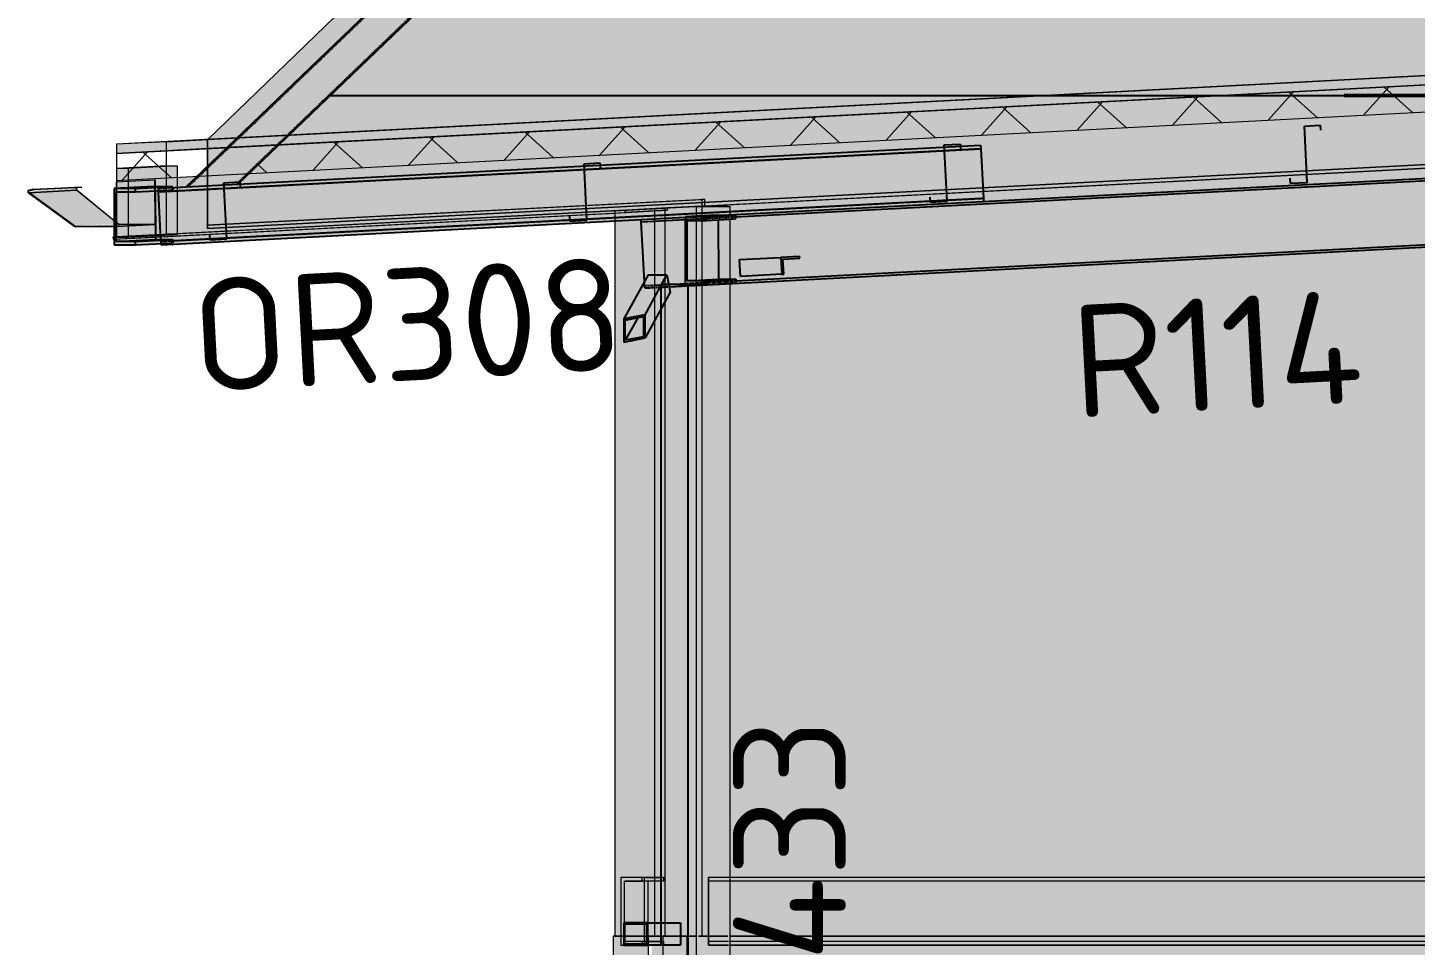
# Model space of a CAD drawing. Header units: millimetres. Extents: x 632 to 546626, y -3890 to 22200.
# Drawn here: x 352652 to 358807, y 7600 to 11670 of the extents above; entities that cross this region are included whole.
import ezdxf

# ---------------------------------------------------------------- set-up
doc = ezdxf.new("R2010")
doc.units = ezdxf.units.MM
doc.linetypes.add('Dash', pattern=[7, 5, -2])
doc.linetypes.add('Hidden Half', pattern=[3, 2, -1])
for name, color, linetype, lineweight in [('A-000-M_MASS', 13, 'Continuous', 25), ('A-200-M_WALL_EXT', 113, 'Continuous', 13), ('A-200-M_WALL_PAT', 111, 'Continuous', 13), ('A-270-M_ROOF', 132, 'Continuous', 13), ('A-350-H_CEILING', 13, 'Continuous', 13), ('A-350-M_CEILING', 13, 'Continuous', 13), ('S-280-A_COLUMN', 171, 'Continuous', 18), ('S-280-A_STRUCT_FRAME', 2, 'Continuous', 18), ('S-280-M_COLUMN', 52, 'Continuous', 13), ('S-280-M_STRUCT_FRAME', 12, 'Continuous', 13), ('S-280-MH_COLUMN', 52, 'Hidden Half', 13), ('Z-060-M_DETAIL', 92, 'Continuous', 25)]:
    doc.layers.add(name, color=color, linetype=linetype, lineweight=lineweight)
doc.styles.add('ISOCPEUR_2', font='isocpeur.ttf', dxfattribs={"height": 500})

# ---------------------------------------------------------------- blocks, each defined once
blk = doc.blocks.new('Structural Framing 26 - Structural Framing 26-1480178-S6_501-SECTION A6')
at = {"layer": 'S-280-M_STRUCT_FRAME', "lineweight": 5, "transparency": 33554432}
for points in [[(4533240.1, 7600), (4533253.8, 7600), (4533253.8, 7700), (4533257, 7700), (4533257, 7884), (4533335.3, 7884), (4533335.3, 7900), (4533240.1, 7900), (4533240.1, 7827.6)], [(4533259.1, 7700), (4533360.2, 7700), (4533360.2, 7884), (4533257, 7884), (4533257, 7700)], [(4533419, 7900), (4533335.3, 7900), (4533335.3, 7884), (4533419, 7884)]]:
    blk.add_hatch(color=8, dxfattribs=at).paths.add_polyline_path(points)
at = {"layer": 'S-280-M_STRUCT_FRAME', "color": 53, "lineweight": 5}
for p, q in [((4533335.3, 7900), (4533240.1, 7900)), ((4533240.1, 7900), (4533240.1, 7600)), ((4533345, 7900), (4533240.1, 7900)), ((4533257, 7616), (4533257, 7884)), ((4533257, 7884), (4533335.3, 7884)), ((4533360.2, 7884), (4533257, 7884)), ((4533335.3, 7884), (4533335.3, 7900)), ((4533430.1, 7900), (4533335.3, 7900)), ((4533430.1, 7884), (4533335.3, 7884)), ((4533345, 7600), (4533345, 7900)), ((4533345, 7900), (4533430.1, 7900)), ((4533430.1, 7884), (4533360.2, 7884)), ((4533360.2, 7884), (4533360.2, 7616)), ((4533430.1, 7900), (4533430.1, 7884)), ((4533240.1, 7600), (4533335.3, 7600)), ((4533240.1, 7600), (4533345, 7600)), ((4533335.3, 7616), (4533257, 7616)), ((4533360.2, 7616), (4533257, 7616)), ((4533335.3, 7600), (4533335.3, 7616)), ((4533430.1, 7616), (4533335.3, 7616)), ((4533430.1, 7600), (4533335.3, 7600)), ((4533430.1, 7600), (4533345, 7600)), ((4533360.2, 7616), (4533430.1, 7616)), ((4533430.1, 7616), (4533430.1, 7600))]:
    blk.add_line(p, q, dxfattribs=at)
blk = doc.blocks.new('GT01 - GT01-2642391-S6_501-SECTION A6')
at = {"layer": 'A-000-M_MASS', "lineweight": 5, "transparency": 33554432}
for points in [[(4530613.6, 10939.5), (4530825.9, 10952.7), (4530826.3, 10957.1), (4530829, 10958.9), (4530612, 10945.1), (4530612.1, 10941), (4530612.7, 10940.2)], [(4530615.5, 10947.5), (4530829, 10958.9), (4530849.4, 10962.7), (4530638.3, 10951.5)], [(4530816.8, 10790.6), (4530992.7, 10800), (4530992.7, 10815), (4530827.3, 10950.9), (4530613.6, 10939.5), (4530757.5, 10834)], [(4530823.4, 10788.5), (4530992.7, 10798.7), (4530992.7, 10800), (4530821.1, 10788.7)], [(4530992.7, 10797.5), (4530823.4, 10788.5), (4530992.7, 10789.4)]]:
    blk.add_hatch(color=8, dxfattribs=at).paths.add_polyline_path(points)
h = blk.add_hatch(color=8, dxfattribs=at)
h.paths.add_polyline_path([(4530815.5, 10789), (4530816.8, 10790.6), (4530754.1, 10834)])
h.paths.add_polyline_path([(4531001.1, 10956.7), (4531003.2, 10956.9), (4531001.1, 10956.8)])
h = blk.add_hatch(color=8, dxfattribs=at)
h.paths.add_polyline_path([(4531175.8, 10796.7), (4531176.5, 10796.7), (4531175, 10941.8)])
h.paths.add_polyline_path([(4531003.2, 10956.9), (4531175.6, 10965.5), (4531175.4, 10994.8), (4531003.2, 10985.6), (4531003.2, 10965.5)])
at = {"layer": 'A-000-M_MASS', "color": 53, "lineweight": 5}
for p, q in [((4530636.5, 10953.2), (4530847.7, 10964.5)), ((4530638.3, 10951.5), (4530849.4, 10962.7)), ((4530828.6, 10960.9), (4530847.7, 10964.5)), ((4530849.4, 10962.7), (4530829, 10958.9)), ((4530847.7, 10964.5), (4530849.4, 10962.7)), ((4531003.2, 10985.6), (4531001.1, 10985.5)), ((4531001.1, 10985.5), (4531001.1, 10789.5)), ((4531003.2, 10985.7), (4531173.5, 10994.8)), ((4531003.2, 10985.6), (4531175.4, 10994.8)), ((4531003.2, 10787.5), (4531003.2, 10985.6)), ((4531173.5, 10994.8), (4531175.4, 10994.8)), ((4531174.6, 10798.7), (4531173.5, 10994.7)), ((4531175.4, 10994.8), (4531176.5, 10796.7)), ((4530612.3, 10937.9), (4530615.5, 10938)), ((4530612.3, 10937.9), (4530815.5, 10789)), ((4530613.6, 10939.5), (4530827.3, 10950.9)), ((4530816.8, 10790.6), (4530613.6, 10939.5)), ((4530636.5, 10953.2), (4530615.1, 10949.5)), ((4530615.5, 10947.5), (4530638.3, 10951.5)), ((4530615.5, 10938), (4530826.2, 10949.3)), ((4530638.3, 10951.5), (4530636.5, 10953.2)), ((4531001.3, 10805.4), (4530826.2, 10949.3)), ((4530827.3, 10950.9), (4531001.3, 10807.9)), ((4531001.1, 10789.5), (4530823.4, 10788.5)), ((4530823.4, 10786.5), (4531003.2, 10787.5)), ((4531003.2, 10806.3), (4531009.9, 10800.9)), ((4531007, 10800.7), (4531003.2, 10803.8)), ((4531003.2, 10789.6), (4531174.6, 10798.7)), ((4531003.2, 10787.5), (4531176.5, 10796.7)), ((4531015.8, 10798.7), (4531174.6, 10798.7)), ((4531137.2, 10796.7), (4531015.8, 10796.7)), ((4531176.5, 10796.7), (4531137.2, 10796.7))]:
    blk.add_line(p, q, dxfattribs=at)
at = {"layer": 'A-000-M_MASS', "color": 53, "lineweight": 5, "flags": 128}
for points in [[(4530615.1, 10949.5), (4530613.6, 10949.1), (4530612.2, 10948.3), (4530611, 10947.2), (4530610.2, 10946), (4530609.6, 10944.5), (4530609.5, 10943), (4530609.7, 10941.5), (4530610.2, 10940.1), (4530611.1, 10938.9), (4530612.3, 10937.9)], [(4530613.6, 10939.5), (4530612.7, 10940.2), (4530612.1, 10941), (4530611.7, 10942), (4530611.6, 10943), (4530611.7, 10944.1), (4530612, 10945.1), (4530612.6, 10946), (4530613.4, 10946.7), (4530614.4, 10947.2), (4530615.5, 10947.5)], [(4530815.5, 10789), (4530817.9, 10787.6), (4530820.6, 10786.7), (4530823.4, 10786.5)], [(4530823.4, 10788.5), (4530821.1, 10788.7), (4530818.8, 10789.4), (4530816.8, 10790.6)]]:
    blk.add_lwpolyline(points, dxfattribs=at)
at = {"layer": 'A-000-M_MASS', "color": 53, "lineweight": 5}
for centre, major_axis, start_param, end_param in [((4530829.7, 10954.5), (-0.34, 6.45), 0.124603, 1.167263), ((4530829.7, 10954.5), (-0.24, 4.45), 0.124603, 2.47921), ((4530829.7, 10954.5), (-0.34, 6.45), 1.427928, 2.470588), ((4530829.7, 10954.5), (-0.34, 6.45), 1.167263, 1.427928), ((4531015.8, 10808.9), (-0.7, 12.2), 2.428239, 3.091172), ((4531015.8, 10808.9), (-0.5, 10.2), 2.428239, 2.649217), ((4531015.8, 10808.9), (-0.5, 10.2), 2.649217, 2.870194), ((4531015.8, 10808.9), (-0.5, 10.2), 2.870194, 3.091172)]:
    blk.add_ellipse(centre, major_axis=major_axis, ratio=0.945374, start_param=start_param, end_param=end_param, dxfattribs=at)
blk = doc.blocks.new('Structural Framing 57 - Structural Framing 26-2894499-S6_501-SECTION A6')
at = {"layer": 'S-280-M_STRUCT_FRAME', "lineweight": 5, "transparency": 33554432}
for points in [[(4535787.8, 7884.3), (4538454.6, 7884.3), (4538454.6, 7900.3), (4533629.8, 7900.3), (4533629.8, 7884.3), (4534215.9, 7884.3)], [(4533629.8, 7616.3), (4538454.6, 7616.3), (4538454.6, 7661.4), (4538204.6, 7661.4), (4538204.6, 7751.4), (4538219.6, 7751.4), (4538219.6, 7669.4), (4538439.6, 7669.4), (4538439.6, 7751.4), (4538454.6, 7751.4), (4538454.6, 7884.3), (4533629.8, 7884.3), (4533629.8, 7827.6)], [(4535787.8, 7600.3), (4538454.6, 7600.3), (4538454.6, 7616.3), (4533629.8, 7616.3), (4533629.8, 7600.3), (4534215.9, 7600.3)]]:
    blk.add_hatch(color=8, dxfattribs=at).paths.add_polyline_path(points)
at = {"layer": 'S-280-M_STRUCT_FRAME', "color": 53, "lineweight": 5}
for p, q in [((4533629.8, 7884.3), (4533629.8, 7900.3)), ((4533629.8, 7900.3), (4533629.8, 7600.3)), ((4533720.6, 7900.3), (4533629.8, 7900.3)), ((4533720.6, 7900.3), (4533629.8, 7900.3)), ((4533629.8, 7616.3), (4533629.8, 7884.3)), ((4533720.6, 7884.3), (4533629.8, 7884.3)), ((4533720.6, 7884.3), (4533629.8, 7884.3)), ((4538856, 7900.3), (4533725.6, 7900.3)), ((4538856, 7900.3), (4533725.6, 7900.3)), ((4538856, 7884.3), (4533725.6, 7884.3)), ((4538856, 7884.3), (4533725.6, 7884.3)), ((4538856, 7600.3), (4538856, 7900.3)), ((4538856, 7900.3), (4538856, 7884.3)), ((4538856, 7884.3), (4538856, 7616.3)), ((4533629.8, 7600.3), (4533629.8, 7616.3)), ((4533718.5, 7616.3), (4533629.8, 7616.3)), ((4533718.5, 7616.3), (4533629.8, 7616.3)), ((4533629.8, 7600.3), (4533718.5, 7600.3)), ((4533718.5, 7600.3), (4533629.8, 7600.3)), ((4538856, 7616.3), (4533725.6, 7616.3)), ((4538856, 7616.3), (4533725.6, 7616.3)), ((4533725.6, 7600.3), (4538856, 7600.3)), ((4538856, 7600.3), (4533725.6, 7600.3)), ((4538856, 7616.3), (4538856, 7600.3))]:
    blk.add_line(p, q, dxfattribs=at)
blk = doc.blocks.new('Area 51 Ceiling - External FC - Area 51 Ceiling - External FC-2924300-S6_501-SECTION A6')
at = {"layer": 'A-350-H_CEILING', "lineweight": 5}
h = blk.add_hatch(dxfattribs=at)
h.set_pattern_fill('FP_28', color=53, style=0, pattern_type=2)
h.set_pattern_definition([(0, (4563344.46, 0), (812.8, 203.2), [67.056, -542.544, 67.056, -542.544, -3251.2]), (0, (4563344.46, 0), (812.8, 203.2), [-1219.2, 67.056, -1152.144, 67.056, -542.544, -1422.4]), (0, (4563344.46, 0), (812.8, 203.2), [-3048, 67.056, -339.344, 67.056, -948.944]), (120, (4563649.26, 101.6), (-582.3764, 602.3054), [67.056, -542.544, 67.056, -3793.744]), (120, (4563649.26, 101.6), (-582.3764, 602.3054), [-676.656, -542.544, 67.056, -1152.144, -2032]), (120, (4563649.26, 101.6), (-582.3764, 602.3054), [-2438.4, 67.056, -542.544, 67.056, -1355.344]), (120, (4563649.26, 101.6), (-582.3764, 602.3054), [-3115.056, -339.344, 67.056, -948.944]), (240, (4563750.86, 508), (-230.4236, -805.5054), [67.056, -542.544, 67.056, -3793.744]), (240, (4563750.86, 508), (-230.4236, -805.5054), [-676.656, -542.544, 67.056, -1152.144, -2032]), (240, (4563750.86, 508), (-230.4236, -805.5054), [-2438.4, 67.056, -542.544, 67.056, -1355.344]), (240, (4563750.86, 508), (-230.4236, -805.5054), [-3115.056, -339.344, 67.056, -948.944])])
h.paths.add_polyline_path([(4530988, 10731.2), (4530992.7, 10731.4), (4530992.7, 10741.4), (4530987.4, 10741.1)])
h.paths.add_polyline_path([(4531176.1, 10741), (4531199.9, 10742.3), (4531199.4, 10752.3), (4531176.1, 10751)])
at = {"layer": 'A-350-M_CEILING', "color": 53, "lineweight": 5}
for p, q in [((4533260.1, 10860.3), (4530987.4, 10741.1)), ((4530988, 10731.2), (4533260.6, 10850.3)), ((4531175.2, 10741), (4533213.6, 10847.8)), ((4533213.6, 10857.8), (4531244.2, 10754.6)), ((4533447.3, 10870.1), (4533213.6, 10857.8)), ((4533213.6, 10847.8), (4533391.3, 10857.1)), ((4533260.1, 10860.3), (4533447.3, 10870.1)), ((4533260.6, 10850.3), (4533260.1, 10860.3)), ((4533391.3, 10857.1), (4533260.6, 10850.3)), ((4533447.9, 10860.1), (4533392, 10857.1)), ((4533392, 10857.1), (4533447.9, 10860.1)), ((4533447.9, 10860.1), (4533447.3, 10870.1)), ((4531003.2, 10742), (4530987.4, 10741.1)), ((4530987.4, 10741.1), (4530988, 10731.2)), ((4530988, 10731.2), (4531175.2, 10741)), ((4531174.7, 10751), (4531003.2, 10742)), ((4531244.2, 10754.6), (4531174.7, 10751)), ((4531174.7, 10751), (4531174.9, 10746.7)), ((4531174.9, 10746.7), (4531175.2, 10741))]:
    blk.add_line(p, q, dxfattribs=at)
blk = doc.blocks.new('25021-APA-ZZ-ZZ-M3-AR-000001_V3_rvt-6-S6_501-SECTION A6')
at = {"layer": 'A-200-M_WALL_EXT', "transparency": 33554432}
h = blk.add_hatch(color=254, dxfattribs=at)
h.paths.add_polyline_path([(4533599.3, 7640), (4538184.6, 7640), (4538184.6, 10768.9), (4533599.3, 10528.6), (4533599.3, 7827.6)])
h.paths.add_polyline_path([(4534849.7, 10898.5), (4538184.6, 11073.3), (4538184.6, 15489.5), (4536105.9, 15307.6), (4536085.4, 15556.8), (4538184.6, 15740.5), (4538184.6, 15942.2), (4536150.1, 15764.2), (4531406.7, 11171.5), (4531406.7, 11053.7), (4535941.1, 15410.2), (4536045.1, 15302), (4531541.8, 10975.5), (4534836.7, 11148.2), (4534849, 10913.5)])
h.paths.add_polyline_path([(4536849.4, 12418.7), (4536810.5, 12423.8), (4536774.4, 12438.8), (4536743.3, 12462.6), (4536719.5, 12493.7), (4536704.5, 12529.9), (4536699.4, 12568.7), (4536704.5, 12607.5), (4536719.5, 12643.7), (4536743.3, 12674.8), (4536774.4, 12698.6), (4536810.5, 12713.6), (4536849.4, 12718.7), (4536888.2, 12713.6), (4536924.4, 12698.6), (4536955.4, 12674.8), (4536979.3, 12643.7), (4536994.3, 12607.5), (4536999.4, 12568.7), (4536994.3, 12529.9), (4536979.3, 12493.7), (4536955.4, 12462.6), (4536924.4, 12438.8), (4536888.2, 12423.8)])
h = blk.add_hatch(color=9, dxfattribs=at)
h.paths.add_polyline_path([(4534846.5, 10959.7), (4538349.1, 11143.9), (4538349.1, 15503.9), (4536105.9, 15307.6), (4536085.4, 15556.8), (4538349.1, 15754.8), (4538349.1, 15808.7), (4535984.7, 15601.8), (4531406.7, 11171.5), (4531406.7, 11053.7), (4535941.1, 15410.2), (4536045.1, 15302), (4531541.8, 10975.5), (4534836.7, 11148.2), (4534840.5, 11075.7)])
h.paths.add_polyline_path([(4536849.4, 12418.7), (4536810.5, 12423.8), (4536774.4, 12438.8), (4536743.3, 12462.6), (4536719.5, 12493.7), (4536704.5, 12529.9), (4536699.4, 12568.7), (4536704.5, 12607.5), (4536719.5, 12643.7), (4536743.3, 12674.8), (4536774.4, 12698.6), (4536810.5, 12713.6), (4536849.4, 12718.7), (4536888.2, 12713.6), (4536924.4, 12698.6), (4536955.4, 12674.8), (4536979.3, 12643.7), (4536994.3, 12607.5), (4536999.4, 12568.7), (4536994.3, 12529.9), (4536979.3, 12493.7), (4536955.4, 12462.6), (4536924.4, 12438.8), (4536888.2, 12423.8)])
at = {"layer": 'A-200-M_WALL_EXT', "lineweight": 5, "transparency": 33554432}
h = blk.add_hatch(color=10, dxfattribs=at)
h.paths.add_polyline_path([(4533599.3, 7640), (4533613.1, 7640), (4533611.6, 10529.2), (4533538.9, 10525.4), (4533538.9, 7640)])
h.paths.add_polyline_path([(4533419, 7700), (4533419, 10422.1), (4533391.3, 10372), (4533391.3, 7700)])
at = {"layer": 'A-200-M_WALL_EXT', "transparency": 33554432}
h = blk.add_hatch(color=10, dxfattribs=at)
h.paths.add_polyline_path([(4533626.5, 5240), (4538350.6, 5240), (4538350.6, 7640), (4533538.9, 7640), (4533538.9, 5240)])
h.paths.add_polyline_path([(4533419, 5240), (4533419, 5241.6), (4533399.2, 5241.6), (4533378.1, 5272.4), (4533378.1, 5240)])
h.paths.add_polyline_path([(4533419, 5434.1), (4533419, 7600), (4533378.1, 7600), (4533378.1, 5493.8), (4533416.4, 5437.8)])
at = {"layer": 'A-200-M_WALL_PAT', "transparency": 33554432}
for points in [[(4533253.8, 7640), (4533253.8, 7700), (4533391.3, 7700), (4533391.3, 10372), (4533346.1, 10293.2), (4533253.8, 10275.5), (4533253.8, 10378.8), (4533345.2, 10544.1), (4533330.8, 10818.9), (4533213.6, 10812.8), (4533213.6, 7640)], [(4533207.3, 5240), (4533363.8, 5241.6), (4533363.8, 5293.3), (4533253.8, 5453.8), (4533253.8, 5552.4), (4533348, 5537.8), (4533363.8, 5514.7), (4533363.8, 7600), (4533253.8, 7600), (4533253.8, 7640), (4533207.3, 7640), (4533207.3, 5439.3)]]:
    blk.add_hatch(color=253, dxfattribs=at).paths.add_polyline_path(points)
at = {"layer": 'A-270-M_ROOF', "transparency": 33554432}
h = blk.add_hatch(color=9, dxfattribs=at)
h.paths.add_polyline_path([(4531003.2, 11112.5), (4531494.7, 11138.2), (4531538.8, 11180.6), (4531003.2, 11152.5)])
h.paths.add_polyline_path([(4531723.7, 11150.2), (4538454.6, 11503), (4538454.6, 11543), (4531767.8, 11192.6)])
at = {"layer": 'A-270-M_ROOF', "lineweight": 5}
h = blk.add_hatch(dxfattribs=at)
h.set_pattern_fill('FP_26', angle=225, style=0, pattern_type=2)
h.set_pattern_definition([(48, (4563344.46, 1e-06), (-222.9434, 200.7392), []), (138, (4563344.46, 1e-06), (-200.7392, -222.9434), [])])
h.paths.add_polyline_path([(4531003.2, 10992.3), (4531362.4, 11011.1), (4531494.7, 11138.2), (4531003.2, 11112.5), (4531003.2, 11065.3)])
h.paths.add_polyline_path([(4531591.4, 11023.1), (4538454.6, 11382.8), (4538454.6, 11503), (4531721.6, 11148.2), (4531706, 11133.2)])
at = {"layer": 'A-270-M_ROOF', "lineweight": 5, "transparency": 33554432}
h = blk.add_hatch(color=254, dxfattribs=at)
h.paths.add_polyline_path([(4531176.1, 10751), (4531199.4, 10752.3), (4531188.7, 10947.1), (4531175, 10946.4), (4531175, 10941.8)])
h.paths.add_polyline_path([(4534847.4, 10943.4), (4538454.6, 11132.5), (4538454.6, 11382.8), (4531591.4, 11023.1), (4531541.8, 10975.5), (4534836.7, 11148.2), (4534840.5, 11075.7)])
h.paths.add_polyline_path([(4531003.2, 10956.9), (4531189.5, 10965.5), (4531252.4, 10965.5), (4531252.5, 10960.3), (4531312.8, 10963.5), (4531362.4, 11011.1), (4531003.2, 10992.3), (4531003.2, 10965.5)])
blk.add_hatch(color=8, dxfattribs=at).paths.add_polyline_path([(4531003.2, 11045), (4531072.3, 11046.1), (4531273, 11056.7), (4531188.7, 11054.7), (4531072.3, 11048.6)])
at = {"layer": 'A-270-M_ROOF', "transparency": 33554432}
blk.add_hatch(color=8, dxfattribs=at).paths.add_polyline_path([(4531003.2, 10956.9), (4531056.9, 10959.7), (4531056.9, 11045.3), (4531003.2, 11045), (4531003.2, 10965.5)])
at = {"layer": 'A-270-M_ROOF', "lineweight": 5, "transparency": 33554432}
h = blk.add_hatch(color=8, dxfattribs=at)
h.paths.add_polyline_path([(4531176.1, 10746.7), (4531199.6, 10748), (4531188.7, 10947.1), (4531175, 10946.4), (4531175, 10941.8)])
h.paths.add_polyline_path([(4531056.9, 10959.7), (4531189.5, 10965.5), (4531252.4, 10965.5), (4531252.5, 10960.3), (4531273, 10961.4), (4531273, 11056.7), (4531056.9, 11045.3), (4531056.9, 10965.5)])
at = {"layer": 'S-280-M_COLUMN', "lineweight": 5, "transparency": 33554432}
for points in [[(4533580.6, 5240), (4533585.6, 5240), (4533585.6, 10527.8), (4533575.6, 10525.5), (4533577, 5240)], [(4533583.1, 5240), (4533585.6, 5240), (4533585.6, 10527.8), (4533580.6, 10525.5), (4533581.3, 5240)], [(4533626.5, 5240), (4533715.6, 5240), (4533715.6, 10534.6), (4533585.6, 10527.8), (4533585.6, 5240)], [(4533626.5, 5240), (4533715.6, 5240), (4533715.6, 10534.6), (4533585.6, 10527.8), (4533585.6, 5240)], [(4533720.6, 5240), (4533725.6, 5240), (4533724.3, 10535.1), (4533715.6, 10534.6), (4533715.6, 5240)], [(4533718.1, 5240), (4533720.6, 5240), (4533719.9, 10534.9), (4533715.6, 10534.6), (4533715.6, 5240)]]:
    blk.add_hatch(color=10, dxfattribs=at).paths.add_polyline_path(points)
at = {"layer": 'A-200-M_WALL_EXT', "color": 53, "lineweight": 5}
for p, q in [((4535730.8, 15356.1), (4531409, 11173.8)), ((4535728.4, 15355.9), (4531409, 11173.8)), ((4531409, 11173.8), (4535728.4, 15355.9)), ((4531409, 11173.8), (4535684.7, 15311.5)), ((4531409, 11173.8), (4531406.7, 11171.5)), ((4531406.7, 11171.5), (4531409, 11173.8)), ((4531409, 11173.8), (4531406.7, 11171.5)), ((4531406.7, 11171.5), (4531409, 11173.8)), ((4531406.7, 11171.5), (4531406.7, 10778.8)), ((4531406.7, 10778.8), (4531406.7, 11171.5)), ((4531406.7, 11171.5), (4531406.7, 10793.5)), ((4531406.7, 10793.5), (4531406.7, 11171.5)), ((4531406.7, 10778.8), (4538349.1, 11143.9)), ((4538349.1, 11143.9), (4531406.7, 10778.8)), ((4533613.1, 10907.9), (4531406.7, 10793.5)), ((4531406.7, 10793.5), (4533599.3, 10907.2)), ((4533613.1, 10907.9), (4533599.3, 10907.2)), ((4533599.3, 10907.2), (4533599.3, 10894.1)), ((4533613.1, 10894.8), (4533613.1, 10907.9)), ((4533213.6, 10857.8), (4533435.4, 10869.4)), ((4533391.3, 10867.1), (4533213.6, 10857.8)), ((4533213.6, 10857.8), (4533213.6, 7640)), ((4533599.3, 10878), (4533391.3, 10867.1)), ((4533391.3, 7640), (4533391.3, 10867.1)), ((4533447.3, 10870.1), (4533435.4, 10869.4)), ((4533435.4, 10869.4), (4533435.4, 10859.4)), ((4533435.4, 10859.4), (4533435.4, 7640)), ((4533599.3, 10878), (4533447.3, 10870.1)), ((4533599.3, 10894.1), (4533599.3, 10878)), ((4533613.1, 10878.8), (4533599.3, 10878)), ((4533613.1, 10878.8), (4533599.3, 10878)), ((4533599.3, 10876.8), (4533599.3, 7640)), ((4533613.1, 10878.8), (4533613.1, 10894.8)), ((4533213.6, 7640), (4533207.3, 7640)), ((4533207.3, 7640), (4533207.3, 5240)), ((4533207.3, 7640), (4533213.6, 7640)), ((4533213.6, 7640), (4533240.1, 7640)), ((4533240.1, 7640), (4533213.6, 7640)), ((4533240.1, 7640), (4533360.2, 7640)), ((4533360.2, 7640), (4533240.1, 7640)), ((4533360.2, 7640), (4533378.1, 7640)), ((4533384.4, 7640), (4533360.2, 7640)), ((4533363.8, 5240), (4533363.8, 7640)), ((4533534.6, 7640), (4533363.8, 7640)), ((4533363.8, 7640), (4533391.3, 7640)), ((4533429, 7640), (4533378.1, 7640)), ((4533435.4, 7640), (4533384.4, 7640)), ((4533391.3, 7640), (4533562.1, 7640)), ((4533429, 7616), (4533429, 7640)), ((4533429, 7640), (4533534.6, 7640)), ((4533435.4, 7640), (4533534.6, 7640)), ((4533562.1, 7640), (4533534.6, 7640)), ((4533534.6, 7640), (4533575.6, 7640)), ((4533534.6, 5240), (4533534.6, 7640)), ((4533534.6, 7640), (4533575.6, 7640)), ((4533575.6, 7640), (4533562.1, 7640)), ((4533562.1, 7640), (4533575.6, 7640)), ((4533629.8, 7640), (4533585.6, 7640)), ((4533585.6, 7640), (4533599.3, 7640)), ((4533585.6, 7640), (4533599.3, 7640)), ((4533585.6, 7640), (4533599.3, 7640)), ((4533599.3, 7640), (4533613.1, 7640)), ((4533599.3, 7640), (4533613.1, 7640)), ((4533599.3, 7640), (4533629.8, 7640)), ((4533613.1, 7640), (4533629.8, 7640)), ((4533629.8, 7640), (4533613.1, 7640)), ((4533715.6, 7640), (4533629.8, 7640)), ((4533629.8, 7640), (4533715.6, 7640)), ((4533629.8, 7640), (4533715.6, 7640)), ((4533715.6, 7640), (4533629.8, 7640)), ((4538306.6, 7640), (4533725.6, 7640)), ((4533725.6, 7640), (4538306.6, 7640)), ((4533725.6, 7640), (4538184.6, 7640)), ((4538184.6, 7640), (4533725.6, 7640)), ((4533429, 7600), (4533429, 7616)), ((4533429, 5240), (4533429, 7600))]:
    blk.add_line(p, q, dxfattribs=at)
at = {"layer": 'A-270-M_ROOF', "color": 53, "lineweight": 5}
for p, q in [((4538467.1, 11543.7), (4531003.2, 11152.5)), ((4531409, 11173.8), (4538145.5, 11526.9)), ((4538467.1, 11503.6), (4531003.2, 11112.5)), ((4531003.2, 11112.5), (4538467.1, 11503.6)), ((4531406.7, 11133.6), (4538349.1, 11497.5)), ((4538349.1, 11497.5), (4531406.7, 11133.6)), ((4531003.2, 10992.3), (4538467.1, 11383.5)), ((4531225, 11164.2), (4531003.2, 11152.5)), ((4531003.2, 11152.5), (4531003.2, 11112.5)), ((4531225, 11164.2), (4531409, 11173.8)), ((4531225, 11124.1), (4531225, 11164.2)), ((4531003.2, 10742), (4538467.1, 11133.1)), ((4531225, 11124.1), (4531003.2, 11112.5)), ((4531003.2, 11112.5), (4531225, 11124.1)), ((4531003.2, 11112.5), (4531003.2, 10742)), ((4531225, 11124.1), (4531406.7, 11133.6)), ((4531406.7, 11133.6), (4531225, 11124.1)), ((4531225, 11056.7), (4531225, 11124.1)), ((4538454.8, 11132.5), (4533613.1, 10878.8)), ((4531225, 11056.7), (4531003.2, 11045)), ((4531056.9, 11045.3), (4531003.2, 11045)), ((4531003.2, 11045), (4531003.2, 10740.2)), ((4531273, 11056.7), (4531056.9, 11045.3)), ((4531056.9, 10740.5), (4531056.9, 11045.3)), ((4531225, 10753.6), (4531225, 11056.7)), ((4531225, 10753.6), (4531225, 11056.7)), ((4531225, 11056.7), (4531273, 11056.7)), ((4531273, 11056.7), (4531273, 10751.8)), ((4533213.6, 10857.8), (4531273, 10756.1)), ((4533447.3, 10870.1), (4533213.6, 10857.8)), ((4533599.3, 10878), (4533447.3, 10870.1)), ((4533613.1, 10878.8), (4533599.3, 10878)), ((4531003.2, 10742), (4531225, 10753.6)), ((4531225, 10751.8), (4531003.2, 10740.2)), ((4531003.2, 10740.2), (4531056.9, 10740.5)), ((4531056.9, 10740.5), (4531273, 10751.8)), ((4531273, 10756.1), (4531225, 10753.6)), ((4531273, 10751.8), (4531225, 10751.8))]:
    blk.add_line(p, q, dxfattribs=at)
at = {"layer": 'S-280-M_COLUMN', "color": 53, "lineweight": 5}
for p, q in [((4533575.6, 10876.8), (4533575.6, 5240)), ((4533575.6, 10876.8), (4533577, 10876.8)), ((4533575.6, 10876.8), (4533585.6, 10876.8)), ((4533577, 10876.8), (4533580.6, 10876.8)), ((4533581.3, 10876.8), (4533580.6, 10876.8)), ((4533581.3, 10876.8), (4533580.6, 10876.8)), ((4533583.1, 10876.8), (4533581.3, 10876.8)), ((4533583.1, 10876.8), (4533581.3, 10876.8)), ((4533583, 10876.8), (4533585.6, 10876.8)), ((4533585.6, 10876.8), (4533583.1, 10876.8)), ((4533585.6, 10876.8), (4533583.1, 10876.8)), ((4533585.6, 10876.8), (4533715.6, 10876.8)), ((4533715.6, 10876.8), (4533585.6, 10876.8)), ((4533585.6, 10876.8), (4533715.6, 10876.8)), ((4533715.6, 10876.8), (4533585.6, 10876.8)), ((4533715.6, 10876.8), (4533718.2, 10876.8)), ((4533715.6, 10876.8), (4533725.6, 10876.8)), ((4533718.1, 10876.8), (4533715.6, 10876.8)), ((4533718.1, 10876.8), (4533715.6, 10876.8)), ((4533719.9, 10876.8), (4533718.1, 10876.8)), ((4533719.9, 10876.8), (4533718.1, 10876.8)), ((4533720.6, 10876.8), (4533719.9, 10876.8)), ((4533720.6, 10876.8), (4533719.9, 10876.8)), ((4533720.6, 10876.8), (4533724.3, 10876.8)), ((4533724.3, 10876.8), (4533725.6, 10876.8)), ((4533725.6, 5240), (4533725.6, 10876.8))]:
    blk.add_line(p, q, dxfattribs=at)
at = {"layer": 'A-000-M_MASS', "color": 53, "lineweight": 5}
blk.add_blockref('GT01 - GT01-2642391-S6_501-SECTION A6', (0, 0), dxfattribs=at)
at = {"layer": 'A-350-M_CEILING', "color": 53, "lineweight": 5}
blk.add_blockref('Area 51 Ceiling - External FC - Area 51 Ceiling - External FC-2924300-S6_501-SECTION A6', (0, 0), dxfattribs=at)
at = {"layer": 'S-280-M_STRUCT_FRAME', "color": 53, "lineweight": 5}
for name in ['Structural Framing 26 - Structural Framing 26-1480178-S6_501-SECTION A6', 'Structural Framing 57 - Structural Framing 26-2894499-S6_501-SECTION A6']:
    blk.add_blockref(name, (0, 0), dxfattribs=at)
blk = doc.blocks.new('NRP_Framing-Steel-EA - RB725 - 75x75x8EA-3901991-S6_501-SECTION A6')
at = {"layer": 'S-280-M_STRUCT_FRAME', "linetype": 'Dash', "lineweight": 25}
for points in [[(4533771.1, 10566.6), (4533954.4, 10576.2), (4533950.5, 10651.1), (4533767.2, 10641.5), (4533769.2, 10602.7)], [(4533954.4, 10576.2), (4533963.3, 10576.7), (4533959.8, 10643.6), (4534034.4, 10647.5), (4534033.9, 10655.5), (4533950.5, 10651.1), (4533953, 10602.7)]]:
    blk.add_hatch(color=256, dxfattribs=at).paths.add_polyline_path(points)
at = {"layer": 'S-280-M_STRUCT_FRAME', "lineweight": 25}
for p, q in [((4533767.2, 10641.5), (4533950.5, 10651.1)), ((4534033.9, 10655.5), (4533950.5, 10651.1)), ((4533950.5, 10651.1), (4533954.4, 10576.2)), ((4534034.4, 10647.5), (4534033.9, 10655.5)), ((4533771.1, 10566.6), (4533767.2, 10641.5)), ((4533959.8, 10643.6), (4534034.4, 10647.5)), ((4533963.3, 10576.7), (4533959.8, 10643.6)), ((4533954.4, 10576.2), (4533771.1, 10566.6)), ((4533954.4, 10576.2), (4533963.3, 10576.7))]:
    blk.add_line(p, q, dxfattribs=at)
blk = doc.blocks.new('NRP_Framing-Steel-PFC - B309 - 300PFC-4143857-S6_501-SECTION A6')
at = {"layer": 'S-280-M_STRUCT_FRAME', "linetype": 'Dash', "lineweight": 25}
for points in [[(4533526.3, 10830.4), (4533621.4, 10831), (4533749.2, 10837.7), (4533664.1, 10837.7), (4533593.6, 10834)], [(4533621.4, 10815), (4533749.3, 10821.7), (4533749.2, 10837.7), (4533621.4, 10831)], [(4533526.3, 10530.4), (4533621.4, 10530.9), (4533621.4, 10546.9), (4533534.7, 10546.4), (4533534.7, 10814.5), (4533621.4, 10815), (4533621.4, 10831), (4533526.3, 10830.4), (4533526.3, 10602.7)], [(4533534.7, 10546.4), (4533673.3, 10553.7), (4533671.8, 10817.6), (4533621.4, 10815), (4533534.7, 10814.5), (4533534.7, 10546.9)], [(4533534.7, 10546.4), (4533626.5, 10547.2), (4533750.8, 10553.7), (4533673.3, 10553.7), (4533626.5, 10551.3)], [(4533621.4, 10530.9), (4533750.9, 10537.7), (4533750.8, 10553.7), (4533621.4, 10546.9)]]:
    blk.add_hatch(color=256, dxfattribs=at).paths.add_polyline_path(points)
at = {"layer": 'S-280-M_STRUCT_FRAME', "lineweight": 25}
for p, q in [((4533664.1, 10837.7), (4533526.3, 10830.4)), ((4533621.4, 10831), (4533749.2, 10837.7)), ((4533664.1, 10837.7), (4533749.2, 10837.7)), ((4533749.2, 10837.7), (4533749.3, 10821.7)), ((4533621.4, 10831), (4533526.3, 10830.4)), ((4533526.3, 10830.4), (4533526.3, 10530.4)), ((4533534.7, 10814.5), (4533621.4, 10815)), ((4533534.7, 10546.4), (4533534.7, 10814.5)), ((4533621.4, 10815), (4533621.4, 10831)), ((4533621.4, 10815), (4533749.3, 10821.7)), ((4533671.8, 10817.6), (4533673.3, 10553.7)), ((4533526.3, 10530.4), (4533621.4, 10530.9)), ((4533534.7, 10546.4), (4533673.3, 10553.7)), ((4533621.4, 10546.9), (4533534.7, 10546.4)), ((4533621.4, 10546.9), (4533750.8, 10553.7)), ((4533621.4, 10530.9), (4533621.4, 10546.9)), ((4533621.4, 10530.9), (4533750.9, 10537.7)), ((4533673.3, 10553.7), (4533750.8, 10553.7)), ((4533750.8, 10553.7), (4533750.9, 10537.7))]:
    blk.add_line(p, q, dxfattribs=at)
blk = doc.blocks.new('NRP_Framing-Steel-SHS - WH433 - 100x100x5_0SHS-4145821-S6_501-SECTION A6')
at = {"layer": 'S-280-M_STRUCT_FRAME', "linetype": 'Dash', "lineweight": 25}
h = blk.add_hatch(color=256, dxfattribs=at)
h.paths.add_polyline_path([(4533253.8, 7600), (4533359.6, 7600), (4533359.6, 7700), (4533253.8, 7700)])
h.paths.add_polyline_path([(4533354.3, 7605), (4533259.1, 7605), (4533259.1, 7695), (4533354.3, 7695)])
for points in [[(4533354.3, 7695), (4533259.1, 7695), (4533259.1, 7605), (4533354.3, 7605)], [(4533359.6, 7600), (4533505.7, 7600), (4533505.7, 7700), (4533359.6, 7700)]]:
    blk.add_hatch(color=256, dxfattribs=at).paths.add_polyline_path(points)
at = {"layer": 'S-280-M_STRUCT_FRAME', "lineweight": 25}
for p, q in [((4533359.6, 7700), (4533253.8, 7700)), ((4533253.8, 7700), (4533253.8, 7600)), ((4533259.1, 7695), (4533354.3, 7695)), ((4533259.1, 7605), (4533259.1, 7695)), ((4533354.3, 7695), (4533354.3, 7605)), ((4533359.6, 7600), (4533359.6, 7700)), ((4533359.6, 7700), (4533505.7, 7700)), ((4533505.7, 7700), (4533505.7, 7600)), ((4533253.8, 7600), (4533359.6, 7600)), ((4533354.3, 7605), (4533259.1, 7605)), ((4533505.7, 7600), (4533359.6, 7600))]:
    blk.add_line(p, q, dxfattribs=at)
blk = doc.blocks.new('NRP_Framing-Steel-SHS - WB430 - 89x89x6_0SHS-3915792-S6_501-SECTION A6')
at = {"layer": 'S-280-M_STRUCT_FRAME', "linetype": 'Dash', "lineweight": 25}
for points in [[(4533253.8, 10378.8), (4533348, 10396.8), (4533445.4, 10573.1), (4533361.2, 10573.1)], [(4533348, 10293.5), (4533460.1, 10496.5), (4533445.4, 10573.1), (4533348, 10396.8)], [(4533260.2, 10283.6), (4533341.6, 10299.3), (4533341.6, 10388.6), (4533315.4, 10383.6), (4533265.6, 10293.5)], [(4533260.2, 10283.6), (4533315.4, 10383.6), (4533260.2, 10373), (4533260.2, 10293.5)]]:
    blk.add_hatch(color=256, dxfattribs=at).paths.add_polyline_path(points)
h = blk.add_hatch(color=256, dxfattribs=at)
h.paths.add_polyline_path([(4533253.8, 10275.5), (4533348, 10293.5), (4533348, 10396.8), (4533253.8, 10378.8)])
h.paths.add_polyline_path([(4533260.2, 10283.6), (4533260.2, 10373), (4533341.6, 10388.6), (4533341.6, 10299.3)])
at = {"layer": 'S-280-M_STRUCT_FRAME', "lineweight": 25}
for p, q in [((4533361.2, 10573.1), (4533253.8, 10378.8)), ((4533348, 10396.8), (4533445.4, 10573.1)), ((4533361.2, 10573.1), (4533445.4, 10573.1)), ((4533445.4, 10573.1), (4533460.1, 10496.5)), ((4533460.1, 10496.5), (4533348, 10293.5)), ((4533348, 10396.8), (4533253.8, 10378.8)), ((4533253.8, 10378.8), (4533253.8, 10275.5)), ((4533260.2, 10373), (4533341.6, 10388.6)), ((4533315.4, 10383.6), (4533260.2, 10283.6)), ((4533260.2, 10283.6), (4533260.2, 10373)), ((4533341.6, 10388.6), (4533341.6, 10299.3)), ((4533348, 10293.5), (4533348, 10396.8)), ((4533253.8, 10275.5), (4533348, 10293.5)), ((4533341.6, 10299.3), (4533260.2, 10283.6))]:
    blk.add_line(p, q, dxfattribs=at)
blk = doc.blocks.new('NRP_Framing-Steel-SHS - S440 - 150x150x5_0SHS-4032568-S6_501-SECTION A6')
at = {"layer": 'S-280-M_STRUCT_FRAME', "linetype": 'Dash', "lineweight": 25}
for p, q in [((4531320.5, 10963.9), (4535944.6, 15406.6)), ((4531534.2, 10975.1), (4536041.6, 15305.6))]:
    blk.add_line(p, q, dxfattribs=at)
blk = doc.blocks.new('NRP_Framing-Steel-Purlin Z - P916 - EZ250-24-3997823-S6_501-SECTION A6')
at = {"layer": 'S-280-M_STRUCT_FRAME', "color": 1, "lineweight": 25}
for p, q in [((4537870.8, 11317.2), (4537941.7, 11320.9)), ((4537870.8, 11317.2), (4537941.7, 11320.9)), ((4537883.8, 11067.5), (4537870.8, 11317.2)), ((4537883.8, 11067.5), (4537870.8, 11317.2)), ((4537941.7, 11320.9), (4537942.8, 11298.9)), ((4537941.7, 11320.9), (4537942.8, 11298.9)), ((4537806.8, 11085.5), (4537807.9, 11063.5)), ((4537806.8, 11085.5), (4537807.9, 11063.5)), ((4537807.9, 11063.5), (4537883.8, 11067.5)), ((4537807.9, 11063.5), (4537883.8, 11067.5))]:
    blk.add_line(p, q, dxfattribs=at)
blk = doc.blocks.new('NRP_Framing-Steel-Purlin Z - P916 - EZ250-24-4000528-S6_501-SECTION A6')
at = {"layer": 'S-280-M_STRUCT_FRAME', "color": 1, "lineweight": 25}
for p, q in [((4533077.3, 11066), (4533148.2, 11069.7)), ((4533077.3, 11066), (4533148.2, 11069.7)), ((4533090.4, 10816.3), (4533077.3, 11066)), ((4533090.4, 10816.3), (4533077.3, 11066)), ((4533148.2, 11069.7), (4533149.4, 11047.7)), ((4533148.2, 11069.7), (4533149.4, 11047.7)), ((4533013.4, 10834.3), (4533014.5, 10812.3)), ((4533013.4, 10834.3), (4533014.5, 10812.3)), ((4533014.5, 10812.3), (4533090.4, 10816.3)), ((4533014.5, 10812.3), (4533090.4, 10816.3))]:
    blk.add_line(p, q, dxfattribs=at)
blk = doc.blocks.new('NRP_Framing-Steel-Purlin Z - G914 - EZ250-15-4116936-S6_501-SECTION A6')
at = {"layer": 'S-280-M_STRUCT_FRAME', "color": 150, "lineweight": 25}
blk.add_line((4531951.4, 11368.7), (4538194.4, 11368.7), dxfattribs=at)
blk = doc.blocks.new('NRP_Framing-Steel-PFC - OR308 - 250PFC-4000333-S6_501-SECTION A6')
at = {"layer": 'S-280-M_STRUCT_FRAME', "linetype": 'Dash', "lineweight": 25}
for p, q in [((4531189.5, 10942), (4534837.4, 11133.2)), ((4531239, 10724.3), (4534849, 10913.5)), ((4531201, 10722.3), (4531238.9, 10724.3))]:
    blk.add_line(p, q, dxfattribs=at)
blk = doc.blocks.new('NRP_Framing-Steel-PFC - B308 - 250PFC-4000334-S6_501-SECTION A6')
at = {"layer": 'S-280-M_STRUCT_FRAME', "linetype": 'Dash', "lineweight": 25}
for points in [[(4530992.7, 10956.3), (4531087.9, 10956.8), (4531252.4, 10965.5), (4531143.8, 10964.3), (4531072.3, 10960.5)], [(4530992.7, 10706.3), (4531087.9, 10706.8), (4531087.9, 10721.8), (4531001.2, 10721.3), (4531001.2, 10941.3), (4531087.9, 10941.8), (4531087.9, 10956.8), (4530992.7, 10956.3), (4530992.7, 10834)], [(4531087.9, 10941.8), (4531239, 10949.8), (4531239, 10959.6), (4531252.4, 10960.3), (4531252.4, 10965.5), (4531087.9, 10956.8)], [(4531001.2, 10721.3), (4531176.2, 10730.5), (4531175, 10946.4), (4531072.3, 10941.7), (4531001.2, 10941.3), (4531001.2, 10721.8)], [(4531001.2, 10721.3), (4531087.9, 10721.8), (4531253.7, 10730.5), (4531152.2, 10729.3), (4531072.3, 10725.1)], [(4531087.9, 10706.8), (4531239, 10714.8), (4531239, 10724.3), (4531253.8, 10725.1), (4531253.7, 10730.5), (4531087.9, 10721.8)]]:
    blk.add_hatch(color=256, dxfattribs=at).paths.add_polyline_path(points)
at = {"layer": 'S-280-M_STRUCT_FRAME', "lineweight": 25}
for p, q in [((4531167.3, 10965.5), (4530992.7, 10956.3)), ((4531087.9, 10956.8), (4530992.7, 10956.3)), ((4531087.9, 10956.8), (4531252.4, 10965.5)), ((4531087.9, 10941.8), (4531087.9, 10956.8)), ((4531167.3, 10965.5), (4531252.4, 10965.5)), ((4531252.4, 10965.5), (4531252.4, 10960.3)), ((4530992.7, 10956.3), (4530992.7, 10706.3)), ((4531001.2, 10941.3), (4531087.9, 10941.8)), ((4531001.2, 10721.3), (4531001.2, 10941.3)), ((4531087.9, 10941.8), (4531239, 10949.8)), ((4531175, 10946.4), (4531176.2, 10730.5)), ((4531001.2, 10721.3), (4531176.2, 10730.5)), ((4531087.9, 10721.8), (4531001.2, 10721.3)), ((4531087.9, 10721.8), (4531253.7, 10730.5)), ((4531087.9, 10706.8), (4531087.9, 10721.8)), ((4531087.9, 10706.8), (4531239, 10714.8)), ((4531176.2, 10730.5), (4531253.7, 10730.5)), ((4531253.7, 10730.5), (4531253.8, 10725.1)), ((4530992.7, 10706.3), (4531087.9, 10706.8))]:
    blk.add_line(p, q, dxfattribs=at)
at = {"layer": 'S-280-M_STRUCT_FRAME', "linetype": 'Dash', "lineweight": 25}
for p, q in [((4531252.4, 10960.3), (4531252.5, 10950.5)), ((4531239, 10949.8), (4531252.5, 10950.5)), ((4531239, 10714.8), (4531253.8, 10715.5)), ((4531253.8, 10725), (4531253.8, 10715.5))]:
    blk.add_line(p, q, dxfattribs=at)
blk = doc.blocks.new('NRP_Extent _v2_ - 1-200-4117238-S6_501-SECTION A6')
at = {"layer": 'Z-060-M_DETAIL'}
blk.add_hatch(color=256, dxfattribs=at).paths.add_polyline_path([(4536849.4, 12418.7), (4536888.2, 12423.8), (4536924.4, 12438.8), (4536955.4, 12462.6), (4536979.3, 12493.7), (4536994.3, 12529.9), (4536999.4, 12568.7), (4536994.3, 12607.5), (4536979.3, 12643.7), (4536955.4, 12674.8), (4536924.4, 12698.6), (4536888.2, 12713.6), (4536849.4, 12718.7), (4536810.5, 12713.6), (4536774.4, 12698.6), (4536743.3, 12674.8), (4536719.5, 12643.7), (4536704.5, 12607.5), (4536699.4, 12568.7), (4536704.5, 12529.9), (4536719.5, 12493.7), (4536743.3, 12462.6), (4536774.4, 12438.8), (4536810.5, 12423.8)])
at = {"layer": 'Z-060-M_DETAIL', "lineweight": 50}
for p, q in [((4536449.4, 14968.7), (4537249.4, 14968.7)), ((4536449.4, 11369.1), (4537249.4, 11369.1))]:
    blk.add_line(p, q, dxfattribs=at)
at = {"layer": 'Z-060-M_DETAIL'}
blk.add_line((4536849.4, 14968.7), (4536849.4, 11369.1), dxfattribs=at)

msp = doc.modelspace()

# ---------------------------------------------------------------- hatches: boundary and pattern name
at = {"layer": 'S-280-M_COLUMN', "lineweight": 5}
h = msp.add_hatch(color=256, dxfattribs=at)
h.paths.add_polyline_path([(355469.6, 4900), (355540.6, 4900), (355540.6, 5050), (355469.6, 5050)])
h.paths.add_polyline_path([(355472.5, 5200), (355540.6, 5200), (355540.6, 7600), (355469.6, 7600), (355469.6, 5422.1), (355538.2, 5322), (355525.8, 5241.6), (355469.6, 5241.6), (355469.6, 5200)])
h.paths.add_polyline_path([(355540.6, 7700), (355540.6, 10523.3), (355497.8, 10521), (355502.5, 10496.5), (355469.6, 10436.9), (355469.6, 7700), (355472.5, 7700)])
h = msp.add_hatch(color=256, dxfattribs=at)
h.paths.add_polyline_path([(355556.4, 4900), (355556.4, 5050), (355540.6, 5050), (355540.6, 4900), (355552.8, 4900)])
h.paths.add_polyline_path([(355546.7, 5200), (355556.4, 5200), (355556.4, 10524.1), (355540.6, 10523.3), (355540.6, 7700), (355548.1, 7700), (355547, 7600), (355540.6, 7600), (355540.6, 5200)])
h = msp.add_hatch(color=256, dxfattribs=at)
h.paths.add_polyline_path([(355556.4, 4900), (355580.9, 4900), (355580.9, 5050), (355556.4, 5050)])
h.paths.add_polyline_path([(355580.9, 5200), (355580.9, 10525.4), (355556.4, 10524.1), (355556.4, 5200)])
h = msp.add_hatch(color=256, dxfattribs=at)
h.paths.add_polyline_path([(355469.6, 4900), (355469.5, 5050), (355461.4, 5050), (355461.4, 4900), (355464.3, 4900)])
h.paths.add_polyline_path([(355464.3, 5200), (355469.6, 5200), (355469.3, 5241.6), (355461.4, 5241.6), (355461.4, 5200), (355464.1, 5200)])
h.paths.add_polyline_path([(355469.6, 5422.1), (355469.6, 7600), (355461.4, 7600), (355461.4, 5434.1), (355469.1, 5422.9)])
h.paths.add_polyline_path([(355464.3, 7700), (355469.6, 7700), (355469.6, 10436.9), (355461.4, 10422.1), (355462.9, 7700)])
at = {"layer": 'S-280-M_STRUCT_FRAME', "lineweight": 5}
for points in [[(353355.3, 10963.5), (353584.3, 10975.5), (358087.5, 15302), (357983.6, 15410.2), (354686.6, 12242.5)], [(353231.9, 10942), (356879.9, 11133.2), (356879.1, 11148.2), (353281.4, 10959.6), (353281.4, 10949.8), (353231.6, 10947.2)], [(353296.2, 10725.1), (356891.4, 10913.5), (356879.9, 11133.2), (353231.9, 10941.8), (353243.4, 10730.5), (353296.2, 10730.5)], [(353244.2, 10707.3), (356892.2, 10898.5), (356891.4, 10913.5), (353281.4, 10724.3), (353281.4, 10714.8), (353243.9, 10712.8)], [(355497.8, 10521), (360484.3, 10782.3), (360483.7, 10792.5), (355793.3, 10546.4), (355793.4, 10537.7), (355663.9, 10530.9), (355568.7, 10530.4), (355568.7, 10534.9), (355495.9, 10531.1)]]:
    msp.add_hatch(color=256, dxfattribs=at).paths.add_polyline_path(points)
h = msp.add_hatch(color=256, dxfattribs=at)
h.paths.add_polyline_path([(355373.7, 10808.7), (355568.7, 10818.9), (355568.7, 10829.1), (355373.2, 10818.9)])
h.paths.add_polyline_path([(355791.7, 10830.6), (360468.9, 11075.7), (360468.3, 11085.9), (355732.1, 10837.7), (355791.7, 10837.7), (355791.7, 10834)])
h = msp.add_hatch(color=256, dxfattribs=at)
h.paths.add_polyline_path([(355499.7, 10531.3), (355568.7, 10534.9), (355568.7, 10818.9), (355373.7, 10808.7), (355388.6, 10545.8), (355403.7, 10573.1), (355487.8, 10573.1), (355495.9, 10531.3)])
h.paths.add_polyline_path([(355793.3, 10546.7), (360483.7, 10792.5), (360478.8, 10886.2), (360233.4, 10873.3), (360229.4, 10948.2), (360474.9, 10961.1), (360468.9, 11075.7), (355791.7, 10830.4), (355791.8, 10821.7), (355714.3, 10817.6), (355715.7, 10553.7), (355793.3, 10553.7)])
h.paths.add_polyline_path([(355813.6, 10566.6), (355809.7, 10641.5), (356076.4, 10655.5), (356076.4, 10647.5), (356002.2, 10643.6), (356005.7, 10576.7), (355865.4, 10569.3)])

# ---------------------------------------------------------------- linework, layer by layer
at = {"layer": 'S-280-M_COLUMN', "lineweight": 25}
for p, q in [((355498.8, 10531.3), (355495.9, 10531.3)), ((355581.5, 5200), (355581.5, 10525.4)), ((355461.2, 10421.7), (355461.2, 7700))]:
    msp.add_line(p, q, dxfattribs=at)
at = {"layer": 'S-280-M_STRUCT_FRAME', "lineweight": 25}
for p, q in [((353355.3, 10963.5), (357983.6, 15410.2)), ((353584.3, 10975.5), (358087.5, 15302)), ((353584.3, 10975.5), (356879.1, 11148.2)), ((356879.1, 11148.2), (356879.9, 11133.2)), ((353231.9, 10942), (356879.9, 11133.2)), ((355733, 10837.8), (360468.3, 11085.9)), ((356879.9, 11133.2), (356891.4, 10913.5)), ((355791.7, 10830.6), (360468.9, 11075.7)), ((353281.4, 10959.6), (353355.3, 10963.5)), ((353355.3, 10963.5), (353584.3, 10975.5)), ((353231.9, 10942), (353231.6, 10947.2)), ((353243, 10730.5), (353231.9, 10942)), ((353281.4, 10724.3), (356891.4, 10913.5)), ((356891.4, 10913.5), (356892.2, 10898.5)), ((353244.2, 10707.3), (355373.2, 10818.9)), ((355373.2, 10818.9), (355568.7, 10829.1)), ((355373.7, 10808.7), (355373.2, 10818.9)), ((355373.7, 10808.7), (355569.1, 10818.9)), ((355387.6, 10544.1), (355373.7, 10808.7)), ((355497.8, 10521), (360484.3, 10782.3)), ((355793.3, 10546.7), (360483.7, 10792.5)), ((353244.2, 10707.3), (353243.9, 10712.8)), ((355495.9, 10531.1), (355568.7, 10534.9))]:
    msp.add_line(p, q, dxfattribs=at)
at = {"layer": 'S-280-M_STRUCT_FRAME', "linetype": 'Dash', "lineweight": 25}
for p, q in [((353231.1, 10957), (353281.3, 10959.6)), ((353231.6, 10947.2), (353231.1, 10957)), ((355597.4, 10830.6), (355731.2, 10837.7)), ((355568.8, 10829.1), (355595.3, 10830.5)), ((355569.1, 10818.9), (355791.7, 10830.6)), ((353243.4, 10722.3), (353243, 10730.5)), ((353243.4, 10722.3), (353281.3, 10724.3)), ((353243.9, 10712.8), (353243.4, 10722.3)), ((355388.6, 10525.5), (355387.6, 10544)), ((355388.6, 10525.5), (355495.8, 10531.1)), ((355568.8, 10534.9), (355793.3, 10546.7)), ((355389.1, 10515.3), (355388.6, 10525.5)), ((355389.1, 10515.3), (355497.8, 10521))]:
    msp.add_line(p, q, dxfattribs=at)
at = {"layer": 'S-280-MH_COLUMN', "lineweight": 25}
for p, q in [((355461.2, 10531.3), (355461.2, 10421.7)), ((355461.2, 10531.3), (355469.6, 10531.3)), ((355495.8, 10531.3), (355469.6, 10531.3)), ((355540.6, 10531.3), (355500.7, 10531.3)), ((355540.6, 10531.3), (355556.4, 10531.3)), ((355580.9, 10531.3), (355556.4, 10531.3)), ((355580.9, 10531.3), (355581.5, 10531.3)), ((355581.5, 10525.4), (355581.5, 10531.3)), ((355461.2, 7700), (355461.2, 7600))]:
    msp.add_line(p, q, dxfattribs=at)

# ---------------------------------------------------------------- block references
at = {"color": 10, "lineweight": 5}
msp.add_blockref('25021-APA-ZZ-ZZ-M3-AR-000001_V3_rvt-6-S6_501-SECTION A6', (-4177957.6, 0), dxfattribs=at)
at = {"layer": 'S-280-M_STRUCT_FRAME', "linetype": 'Dash', "lineweight": 25}
for name in ['NRP_Framing-Steel-SHS - S440 - 150x150x5_0SHS-4032568-S6_501-SECTION A6', 'NRP_Framing-Steel-PFC - OR308 - 250PFC-4000333-S6_501-SECTION A6', 'NRP_Framing-Steel-PFC - B308 - 250PFC-4000334-S6_501-SECTION A6']:
    msp.add_blockref(name, (-4177957.6, 0), dxfattribs=at)
at = {"layer": 'S-280-M_STRUCT_FRAME', "color": 150, "lineweight": 25}
msp.add_blockref('NRP_Framing-Steel-Purlin Z - G914 - EZ250-15-4116936-S6_501-SECTION A6', (-4177957.6, 0), dxfattribs=at)
at = {"layer": 'S-280-M_STRUCT_FRAME', "color": 1, "lineweight": 25}
for name, p in [('NRP_Framing-Steel-Purlin Z - P916 - EZ250-24-3997823-S6_501-SECTION A6', (-4179555.4, -83.7)), ('NRP_Framing-Steel-Purlin Z - P916 - EZ250-24-3997823-S6_501-SECTION A6', (-4181153.2, -167.5)), ('NRP_Framing-Steel-Purlin Z - P916 - EZ250-24-4000528-S6_501-SECTION A6', (-4177957.6, 0)), ('NRP_Framing-Steel-Purlin Z - P916 - EZ250-24-4000528-S6_501-SECTION A6', (-4179555.4, -83.7))]:
    msp.add_blockref(name, p, dxfattribs=at)
at = {"layer": 'S-280-M_STRUCT_FRAME', "lineweight": 25}
for name in ['NRP_Framing-Steel-PFC - B309 - 300PFC-4143857-S6_501-SECTION A6', 'NRP_Framing-Steel-EA - RB725 - 75x75x8EA-3901991-S6_501-SECTION A6', 'NRP_Framing-Steel-SHS - WB430 - 89x89x6_0SHS-3915792-S6_501-SECTION A6', 'NRP_Framing-Steel-SHS - WH433 - 100x100x5_0SHS-4145821-S6_501-SECTION A6']:
    msp.add_blockref(name, (-4177957.6, 0), dxfattribs=at)
at = {"layer": 'Z-060-M_DETAIL'}
msp.add_blockref('NRP_Extent _v2_ - 1-200-4117238-S6_501-SECTION A6', (-4177957.6, 0), dxfattribs=at)

# ---------------------------------------------------------------- texts
at = {"layer": 'S-280-A_COLUMN', "lineweight": 13, "insert": (355781.9, 6773.8), "char_height": 500, "width": 2260.759, "attachment_point": 1, "rotation": 90, "style": 'ISOCPEUR_2'}
msp.add_mtext('SC433', dxfattribs=at)
at = {"layer": 'S-280-A_STRUCT_FRAME', "lineweight": 13, "char_height": 500, "attachment_point": 1, "rotation": 2.99994, "style": 'ISOCPEUR_2'}
for s, insert, width in [('OR308', (353365.6, 10552.4), 2260.759), ('R114', (357270.3, 10438.9), 1571.307)]:
    msp.add_mtext(s, dxfattribs=dict(at, insert=insert, width=width))

doc.saveas('drawing.dxf')
